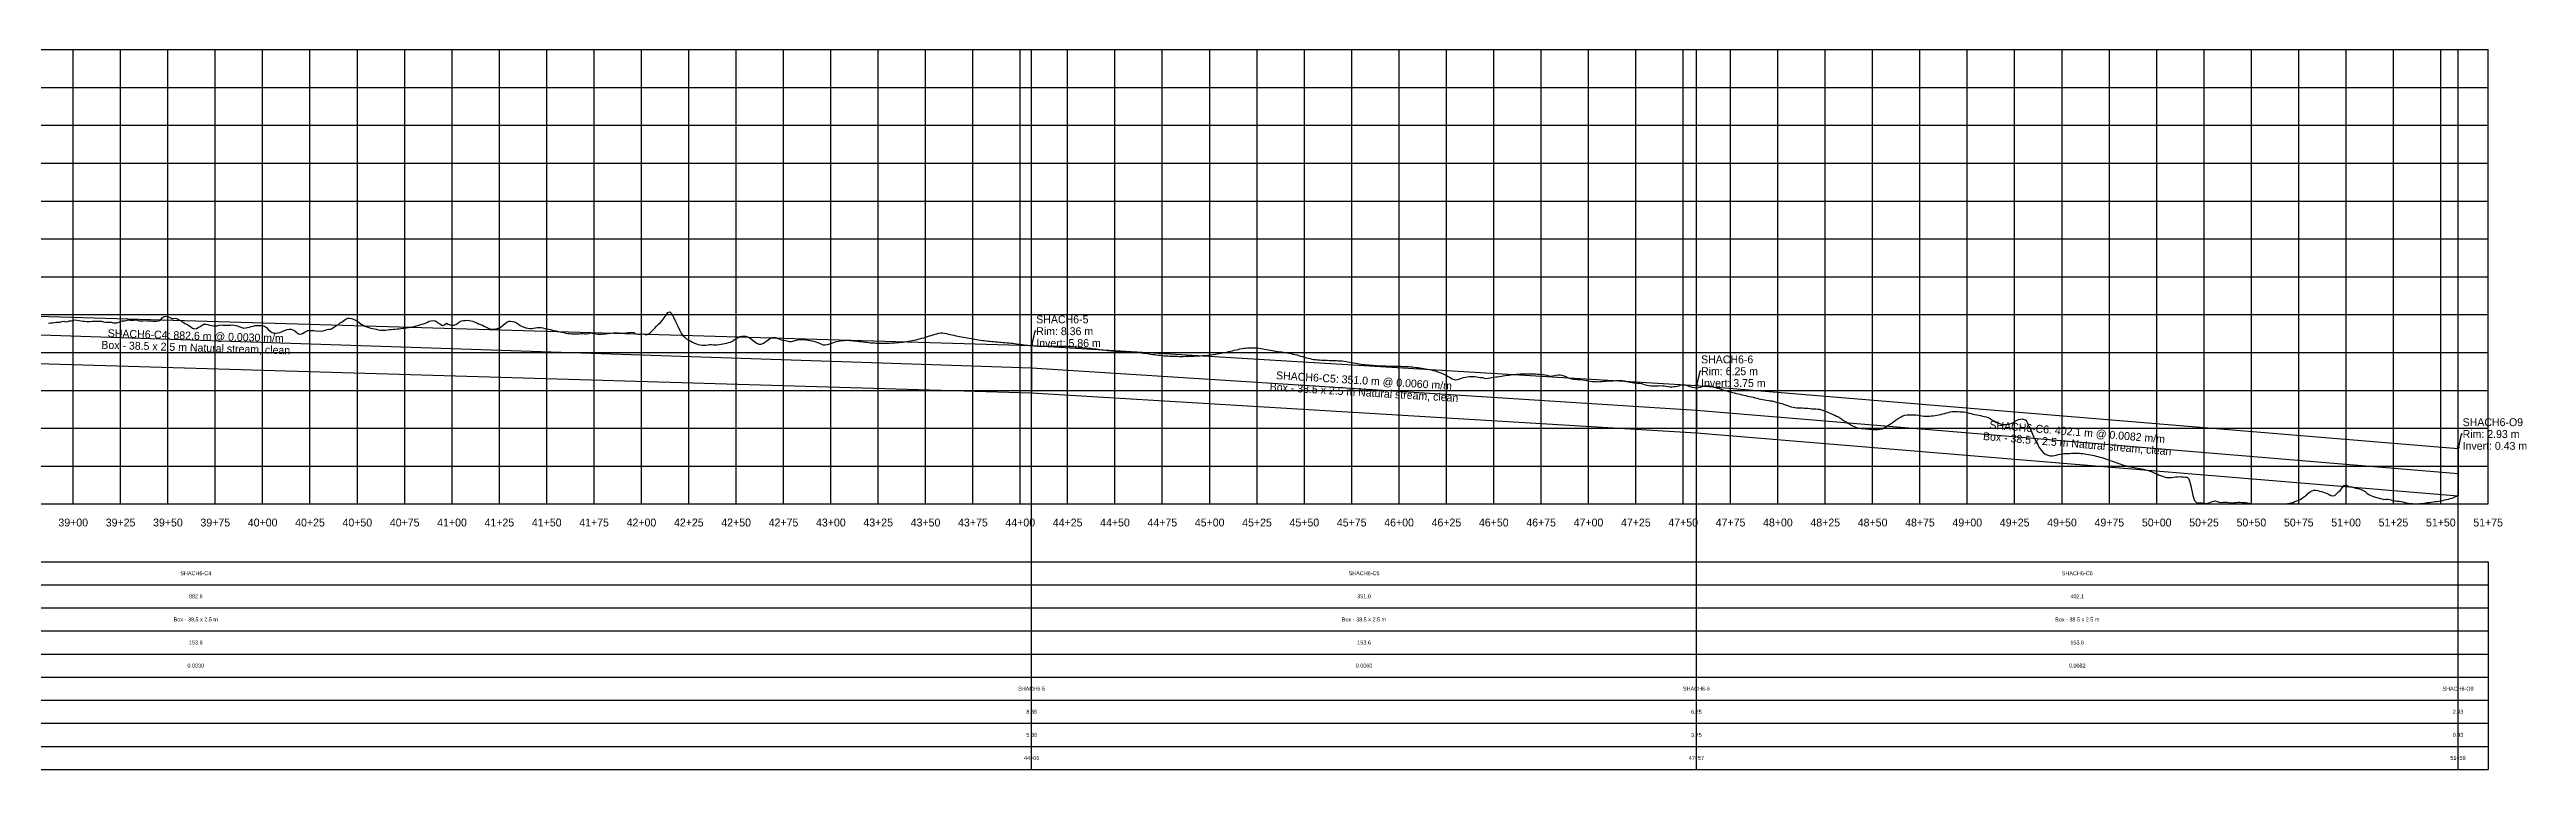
# Model space of a CAD drawing. Extents: x -64 to 5195, y -140 to 253.
# Drawn here: x 3887 to 5195, y -140 to 240 of the extents above; entities that cross this region are included whole.
import ezdxf
from ezdxf.enums import TextEntityAlignment as Align

# ---------------------------------------------------------------- set-up
doc = ezdxf.new("R2010")
doc.units = 0
for name, color, linetype in [('Annotation', 7, 'Continuous'), ('Annotation_Table', 254, 'Continuous'), ('Crown', 7, 'Continuous'), ('Grid', 254, 'Continuous'), ('Grid_Text', 7, 'Continuous'), ('Ground_Elevation', 3, 'Continuous'), ('Hydraulic_Grade', 5, 'Continuous'), ('Invert', 7, 'Continuous'), ('Structure', 7, 'Continuous')]:
    doc.layers.add(name, color=color, linetype=linetype)

msp = doc.modelspace()

# ---------------------------------------------------------------- linework, layer by layer
at = {"layer": 'Annotation', "color": 0}
for points in [[(4406, 83.63), (4405.8, 84.61), (4406.59, 84.43)], [(4757, 62.49), (4756.8, 63.47), (4757.59, 63.29)], [(5159.08, 29.32), (5158.88, 30.3), (5159.67, 30.12)]]:
    msp.add_lwpolyline(points, close=True, dxfattribs=at)
for points in [[(4408.44, 91.25), (4407.7, 91.25), (4406, 83.63)], [(4759.44, 70.11), (4758.7, 70.11), (4757, 62.49)], [(5161.52, 36.94), (5160.78, 36.94), (5159.08, 29.32)]]:
    msp.add_lwpolyline(points, dxfattribs=at)
at = {"layer": 'Annotation_Table', "color": 254}
for points in [[(4406, -140.21), (4406, 240)], [(4757, -140.21), (4757, 240)], [(5159.08, -140.21), (5159.08, 240)], [(-25, -30.48), (5174.95, -30.48)], [(5174.95, -30.48), (5174.95, -140.21)], [(-25, -42.67), (5174.95, -42.67)], [(-25, -54.86), (5174.95, -54.86)], [(-25, -67.06), (5174.95, -67.06)], [(-25, -79.25), (5174.95, -79.25)], [(-25, -91.44), (5174.95, -91.44)], [(-25, -103.63), (5174.95, -103.63)], [(-25, -115.82), (5174.95, -115.82)], [(-25, -128.02), (5174.95, -128.02)], [(-25, -140.21), (5174.95, -140.21)]]:
    msp.add_lwpolyline(points, dxfattribs=at)
at = {"layer": 'Crown', "color": 0}
for points in [[(3523.39, 109.77), (4406, 83.63)], [(4406, 83.63), (4406, 83.63)], [(4406, 83.63), (4757, 62.49)], [(4757, 62.49), (4757, 62.49)], [(4757, 62.49), (5159.08, 29.32)], [(5159.08, 29.32), (5159.08, 29.32)]]:
    msp.add_lwpolyline(points, dxfattribs=at)
at = {"layer": 'Grid', "color": 254}
for points in [[(-25, 240), (5175, 240)], [(3900, 0), (3900, 240)], [(3925, 0), (3925, 240)], [(3950, 0), (3950, 240)], [(3975, 0), (3975, 240)], [(4000, 0), (4000, 240)], [(4025, 0), (4025, 240)], [(4050, 0), (4050, 240)], [(4075, 0), (4075, 240)], [(4100, 0), (4100, 240)], [(4125, 0), (4125, 240)], [(4150, 0), (4150, 240)], [(4175, 0), (4175, 240)], [(4200, 0), (4200, 240)], [(4225, 0), (4225, 240)], [(4250, 0), (4250, 240)], [(4275, 0), (4275, 240)], [(4300, 0), (4300, 240)], [(4325, 0), (4325, 240)], [(4350, 0), (4350, 240)], [(4375, 0), (4375, 240)], [(4400, 0), (4400, 240)], [(4425, 0), (4425, 240)], [(4450, 0), (4450, 240)], [(4475, 0), (4475, 240)], [(4500, 0), (4500, 240)], [(4525, 0), (4525, 240)], [(4550, 0), (4550, 240)], [(4575, 0), (4575, 240)], [(4600, 0), (4600, 240)], [(4625, 0), (4625, 240)], [(4650, 0), (4650, 240)], [(4675, 0), (4675, 240)], [(4700, 0), (4700, 240)], [(4725, 0), (4725, 240)], [(4750, 0), (4750, 240)], [(4775, 0), (4775, 240)], [(4800, 0), (4800, 240)], [(4825, 0), (4825, 240)], [(4850, 0), (4850, 240)], [(4875, 0), (4875, 240)], [(4900, 0), (4900, 240)], [(4925, 0), (4925, 240)], [(4950, 0), (4950, 240)], [(4975, 0), (4975, 240)], [(5000, 0), (5000, 240)], [(5025, 0), (5025, 240)], [(5050, 0), (5050, 240)], [(5075, 0), (5075, 240)], [(5100, 0), (5100, 240)], [(5125, 0), (5125, 240)], [(5150, 0), (5150, 240)], [(5175, 0), (5175, 240)], [(-25, 220), (5175, 220)], [(-25, 200), (5175, 200)], [(-25, 180), (5175, 180)], [(-25, 160), (5175, 160)], [(-25, 140), (5175, 140)], [(-25, 120), (5175, 120)], [(-25, 100), (5175, 100)], [(-25, 80), (5175, 80)], [(-25, 60), (5175, 60)], [(-25, 40), (5175, 40)], [(-25, 20), (5175, 20)], [(-25, 0), (5175, 0)]]:
    msp.add_lwpolyline(points, dxfattribs=at)
at = {"layer": 'Ground_Elevation', "color": 3}
msp.add_lwpolyline([(3887, 95.46), (3888, 95.71), (3889, 95.65), (3890, 95.84), (3891, 96.04), (3892, 95.95), (3893, 95.97), (3894, 96.4), (3895, 96.63), (3896, 96.23), (3897, 96.35), (3898, 96.68), (3899, 96.79), (3900, 97.05), (3901, 97.25), (3902, 97.08), (3903, 96.84), (3904, 96.72), (3905, 96.63), (3906, 96.49), (3907, 96.4), (3908, 96.4), (3909, 96.44), (3910, 96.51), (3911, 96.59), (3912, 96.62), (3913, 96.52), (3914, 96.49), (3915, 96.46), (3916, 96.2), (3917, 96.04), (3918, 96.05), (3919, 96.08), (3920, 95.93), (3921, 95.71), (3922, 95.64), (3923, 95.75), (3924, 96.02), (3925, 96.38), (3926, 96.64), (3927, 96.73), (3928, 96.87), (3929, 97.18), (3930, 97.14), (3931, 96.99), (3932, 97.11), (3933, 97.29), (3934, 97.11), (3935, 96.75), (3936, 96.68), (3937, 96.77), (3938, 96.83), (3939, 96.76), (3940, 96.72), (3941, 96.73), (3942, 96.55), (3943, 96.53), (3944, 96.61), (3945, 96.7), (3946, 97.14), (3947, 98.36), (3948, 98.94), (3949, 99.21), (3950, 99.01), (3951, 98.46), (3952, 98.03), (3953, 98.03), (3954, 98.12), (3955, 97.79), (3956, 97.25), (3957, 96.65), (3958, 95.99), (3959, 95.33), (3960, 94.88), (3961, 94.33), (3962, 93.58), (3963, 92.92), (3964, 92.58), (3965, 92.67), (3966, 93.13), (3967, 93.81), (3968, 94.51), (3969, 94.91), (3970, 95.03), (3971, 94.84), (3972, 94.5), (3973, 94.2), (3974, 94.06), (3975, 94.01), (3976, 94.16), (3977, 94.35), (3978, 94.53), (3979, 94.5), (3980, 94.42), (3981, 94.39), (3982, 94.46), (3983, 94.49), (3984, 94.53), (3985, 94.5), (3986, 94.3), (3987, 93.91), (3988, 93.48), (3989, 93.13), (3990, 92.91), (3991, 92.94), (3992, 93.14), (3993, 93.42), (3994, 93.71), (3995, 93.97), (3996, 94.18), (3997, 94.28), (3998, 94.29), (3999, 94.27), (4000, 94.18), (4001, 93.82), (4002, 93.15), (4003, 92.19), (4004, 91.26), (4005, 90.53), (4006, 90.2), (4007, 90.19), (4008, 90.37), (4009, 90.62), (4010, 91), (4011, 91.36), (4012, 91.71), (4013, 92.1), (4014, 92.35), (4015, 92.34), (4016, 91.96), (4017, 91.38), (4018, 90.56), (4019, 89.89), (4020, 89.62), (4021, 90.01), (4022, 90.62), (4023, 91.25), (4024, 91.66), (4025, 91.63), (4026, 91.69), (4027, 91.61), (4028, 91.38), (4029, 91.27), (4030, 91.48), (4031, 91.35), (4032, 91.49), (4033, 91.8), (4034, 92.08), (4035, 92.27), (4036, 92.4), (4037, 93), (4038, 93.62), (4039, 94.3), (4040, 94.81), (4041, 95.58), (4042, 96.17), (4043, 97.04), (4044, 97.67), (4045, 98.06), (4046, 98.18), (4047, 97.93), (4048, 97.57), (4049, 97.08), (4050, 96.5), (4051, 95.78), (4052, 95.02), (4053, 94.38), (4054, 93.86), (4055, 93.48), (4056, 93.16), (4057, 92.89), (4058, 92.68), (4059, 92.49), (4060, 92.27), (4061, 92.04), (4062, 91.86), (4063, 91.77), (4064, 91.77), (4065, 91.84), (4066, 91.95), (4067, 92.06), (4068, 92.16), (4069, 92.26), (4070, 92.35), (4071, 92.45), (4072, 92.54), (4073, 92.64), (4074, 92.77), (4075, 92.93), (4076, 93.1), (4077, 93.27), (4078, 93.44), (4079, 93.6), (4080, 93.8), (4081, 94.06), (4082, 94.34), (4083, 94.62), (4084, 94.89), (4085, 95.19), (4086, 95.57), (4087, 96.02), (4088, 96.46), (4089, 96.8), (4090, 96.93), (4091, 96.71), (4092, 96.16), (4093, 95.41), (4094, 94.71), (4095, 94.22), (4096, 94.63), (4097, 95.43), (4098, 95.03), (4099, 94.66), (4100, 94.46), (4101, 94.5), (4102, 94.82), (4103, 95.41), (4104, 96.14), (4105, 96.71), (4106, 96.83), (4107, 96.92), (4108, 96.99), (4109, 96.94), (4110, 96.77), (4111, 96.46), (4112, 96.05), (4113, 95.61), (4114, 95.2), (4115, 94.79), (4116, 94.35), (4117, 93.89), (4118, 93.37), (4119, 92.84), (4120, 92.44), (4121, 92.29), (4122, 92.33), (4123, 92.5), (4124, 92.73), (4125, 93.03), (4126, 93.6), (4127, 94.44), (4128, 95.34), (4129, 96.08), (4130, 96.48), (4131, 96.56), (4132, 96.43), (4133, 96.12), (4134, 95.59), (4135, 94.93), (4136, 94.31), (4137, 93.75), (4138, 93.29), (4139, 92.95), (4140, 92.77), (4141, 92.71), (4142, 92.76), (4143, 92.86), (4144, 93.02), (4145, 93.19), (4146, 93.24), (4147, 93.17), (4148, 92.98), (4149, 92.7), (4150, 92.44), (4151, 92.25), (4152, 92.07), (4153, 91.88), (4154, 91.65), (4155, 91.37), (4156, 91.12), (4157, 90.92), (4158, 90.74), (4159, 90.51), (4160, 90.28), (4161, 90.09), (4162, 89.96), (4163, 89.88), (4164, 89.85), (4165, 89.85), (4166, 89.87), (4167, 89.92), (4168, 89.95), (4169, 89.95), (4170, 89.91), (4171, 89.93), (4172, 90.07), (4173, 90.3), (4174, 90.28), (4175, 90.04), (4176, 89.85), (4177, 89.73), (4178, 89.7), (4179, 89.75), (4180, 89.84), (4181, 89.9), (4182, 90), (4183, 90.13), (4184, 90.27), (4185, 90.38), (4186, 90.4), (4187, 90.38), (4188, 90.32), (4189, 90.24), (4190, 90.23), (4191, 90.24), (4192, 90.37), (4193, 90.49), (4194, 90.57), (4195, 90.73), (4196, 90.57), (4197, 89.94), (4198, 89.67), (4199, 89.67), (4200, 89.74), (4201, 89.83), (4202, 89.49), (4203, 89.58), (4204, 90.04), (4205, 90.8), (4206, 91.74), (4207, 92.84), (4208, 93.98), (4209, 94.95), (4210, 95.9), (4211, 96.97), (4212, 98.29), (4213, 99.78), (4214, 101.08), (4215, 101.48), (4216, 100.44), (4217, 98.69), (4218, 96.4), (4219, 94.18), (4220, 92), (4221, 90.2), (4222, 88.87), (4223, 87.84), (4224, 87.04), (4225, 86.45), (4226, 85.94), (4227, 85.49), (4228, 84.95), (4229, 84.5), (4230, 84.15), (4231, 83.97), (4232, 83.91), (4233, 83.87), (4234, 83.93), (4235, 84.04), (4236, 84.14), (4237, 84.18), (4238, 84.13), (4239, 84.1), (4240, 84.12), (4241, 84.25), (4242, 84.34), (4243, 84.5), (4244, 84.67), (4245, 84.92), (4246, 85.21), (4247, 85.54), (4248, 86.06), (4249, 86.73), (4250, 87.33), (4251, 87.95), (4252, 88.53), (4253, 88.65), (4254, 88.65), (4255, 88.61), (4256, 88.32), (4257, 87.81), (4258, 87.13), (4259, 86.32), (4260, 85.5), (4261, 84.86), (4262, 84.48), (4263, 84.37), (4264, 84.69), (4265, 85.31), (4266, 86.06), (4267, 86.82), (4268, 87.44), (4269, 87.89), (4270, 88.11), (4271, 87.84), (4272, 87.39), (4273, 87.02), (4274, 86.76), (4275, 86.53), (4276, 86.33), (4277, 86.09), (4278, 85.85), (4279, 85.8), (4280, 85.93), (4281, 86.27), (4282, 86.57), (4283, 86.8), (4284, 86.89), (4285, 86.9), (4286, 86.83), (4287, 86.71), (4288, 86.57), (4289, 86.41), (4290, 86.23), (4291, 85.99), (4292, 85.68), (4293, 85.31), (4294, 84.9), (4295, 84.42), (4296, 84.07), (4297, 84.06), (4298, 84.21), (4299, 84.48), (4300, 84.8), (4301, 85.15), (4302, 85.47), (4303, 85.76), (4304, 86), (4305, 86.19), (4306, 86.33), (4307, 86.41), (4308, 86.45), (4309, 86.44), (4310, 86.39), (4311, 86.31), (4312, 86.22), (4313, 86.1), (4314, 85.98), (4315, 85.85), (4316, 85.72), (4317, 85.59), (4318, 85.48), (4319, 85.37), (4320, 85.27), (4321, 85.18), (4322, 85.11), (4323, 85.06), (4324, 85.01), (4325, 84.98), (4326, 84.95), (4327, 84.95), (4328, 84.94), (4329, 84.95), (4330, 84.97), (4331, 85), (4332, 85.04), (4333, 85.09), (4334, 85.15), (4335, 85.22), (4336, 85.3), (4337, 85.4), (4338, 85.51), (4339, 85.64), (4340, 85.79), (4341, 85.94), (4342, 86.12), (4343, 86.31), (4344, 86.52), (4345, 86.75), (4346, 86.99), (4347, 87.24), (4348, 87.52), (4349, 87.8), (4350, 88.1), (4351, 88.41), (4352, 88.72), (4353, 89.03), (4354, 89.32), (4355, 89.61), (4356, 89.87), (4357, 90.12), (4358, 90.33), (4359, 90.44), (4360, 90.25), (4361, 89.99), (4362, 89.75), (4363, 89.51), (4364, 89.29), (4365, 89.07), (4366, 88.86), (4367, 88.65), (4368, 88.45), (4369, 88.25), (4370, 88.05), (4371, 87.86), (4372, 87.68), (4373, 87.5), (4374, 87.33), (4375, 87.15), (4376, 86.99), (4377, 86.83), (4378, 86.68), (4379, 86.54), (4380, 86.4), (4381, 86.27), (4382, 86.15), (4383, 86.03), (4384, 85.93), (4385, 85.84), (4386, 85.75), (4387, 85.66), (4388, 85.58), (4389, 85.5), (4390, 85.43), (4391, 85.35), (4392, 85.26), (4393, 85.17), (4394, 85.07), (4395, 84.97), (4396, 84.85), (4397, 84.73), (4398, 84.6), (4399, 84.47), (4400, 84.34), (4401, 84.2), (4402, 84.07), (4403, 83.95), (4404, 83.83), (4405, 83.73), (4406, 83.63), (4407, 83.56), (4408, 83.49), (4409, 83.44), (4410, 83.41), (4411, 83.39), (4412, 83.38), (4413, 83.37), (4414, 83.38), (4415, 83.38), (4416, 83.39), (4417, 83.39), (4418, 83.4), (4419, 83.4), (4420, 83.39), (4421, 83.38), (4422, 83.36), (4423, 83.34), (4424, 83.3), (4425, 83.26), (4426, 83.21), (4427, 83.15), (4428, 83.08), (4429, 83.01), (4430, 82.92), (4431, 82.84), (4432, 82.74), (4433, 82.65), (4434, 82.55), (4435, 82.44), (4436, 82.33), (4437, 82.22), (4438, 82.11), (4439, 81.99), (4440, 81.87), (4441, 81.75), (4442, 81.62), (4443, 81.49), (4444, 81.37), (4445, 81.25), (4446, 81.13), (4447, 81.01), (4448, 80.9), (4449, 80.81), (4450, 80.73), (4451, 80.66), (4452, 80.6), (4453, 80.56), (4454, 80.53), (4455, 80.51), (4456, 80.49), (4457, 80.47), (4458, 80.43), (4459, 80.38), (4460, 80.31), (4461, 80.22), (4462, 80.11), (4463, 79.98), (4464, 79.85), (4465, 79.71), (4466, 79.57), (4467, 79.43), (4468, 79.29), (4469, 79.15), (4470, 79.02), (4471, 78.89), (4472, 78.77), (4473, 78.65), (4474, 78.53), (4475, 78.42), (4476, 78.32), (4477, 78.24), (4478, 78.17), (4479, 78.11), (4480, 78.07), (4481, 78.03), (4482, 78.01), (4483, 77.99), (4484, 77.97), (4485, 77.97), (4486, 77.97), (4487, 77.98), (4488, 77.99), (4489, 78.01), (4490, 78.04), (4491, 78.08), (4492, 78.12), (4493, 78.16), (4494, 78.22), (4495, 78.27), (4496, 78.34), (4497, 78.42), (4498, 78.5), (4499, 78.6), (4500, 78.7), (4501, 78.81), (4502, 78.94), (4503, 79.08), (4504, 79.24), (4505, 79.41), (4506, 79.6), (4507, 79.81), (4508, 80.02), (4509, 80.25), (4510, 80.48), (4511, 80.72), (4512, 80.96), (4513, 81.2), (4514, 81.43), (4515, 81.65), (4516, 81.86), (4517, 82.05), (4518, 82.21), (4519, 82.33), (4520, 82.43), (4521, 82.49), (4522, 82.51), (4523, 82.5), (4524, 82.45), (4525, 82.38), (4526, 82.28), (4527, 82.15), (4528, 82), (4529, 81.84), (4530, 81.67), (4531, 81.47), (4532, 81.29), (4533, 81.1), (4534, 80.92), (4535, 80.75), (4536, 80.58), (4537, 80.42), (4538, 80.27), (4539, 80.11), (4540, 79.95), (4541, 79.78), (4542, 79.59), (4543, 79.41), (4544, 79.2), (4545, 78.94), (4546, 78.68), (4547, 78.4), (4548, 78.11), (4549, 77.82), (4550, 77.52), (4551, 77.25), (4552, 77), (4553, 76.76), (4554, 76.55), (4555, 76.38), (4556, 76.24), (4557, 76.14), (4558, 76.04), (4559, 75.99), (4560, 75.94), (4561, 75.91), (4562, 75.87), (4563, 75.84), (4564, 75.81), (4565, 75.78), (4566, 75.75), (4567, 75.71), (4568, 75.67), (4569, 75.61), (4570, 75.52), (4571, 75.4), (4572, 75.25), (4573, 75.07), (4574, 74.89), (4575, 74.69), (4576, 74.5), (4577, 74.31), (4578, 74.15), (4579, 74), (4580, 73.86), (4581, 73.74), (4582, 73.62), (4583, 73.51), (4584, 73.41), (4585, 73.32), (4586, 73.23), (4587, 73.16), (4588, 73.09), (4589, 73.03), (4590, 72.98), (4591, 72.93), (4592, 72.9), (4593, 72.87), (4594, 72.83), (4595, 72.82), (4596, 72.8), (4597, 72.79), (4598, 72.78), (4599, 72.76), (4600, 72.74), (4601, 72.71), (4602, 72.68), (4603, 72.64), (4604, 72.59), (4605, 72.52), (4606, 72.44), (4607, 72.35), (4608, 72.24), (4609, 72.13), (4610, 72), (4611, 71.86), (4612, 71.7), (4613, 71.53), (4614, 71.35), (4615, 71.18), (4616, 70.98), (4617, 70.77), (4618, 70.55), (4619, 70.28), (4620, 69.98), (4621, 69.63), (4622, 69.26), (4623, 68.84), (4624, 68.36), (4625, 67.84), (4626, 67.29), (4627, 66.79), (4628, 66.16), (4629, 65.67), (4630, 65.53), (4631, 65.8), (4632, 66.16), (4633, 66.5), (4634, 66.8), (4635, 67.04), (4636, 67.21), (4637, 67.32), (4638, 67.38), (4639, 67.37), (4640, 67.31), (4641, 67.19), (4642, 67.05), (4643, 66.88), (4644, 66.73), (4645, 66.41), (4646, 66.35), (4647, 66.41), (4648, 66.55), (4649, 66.72), (4650, 66.89), (4651, 67.06), (4652, 67.21), (4653, 67.37), (4654, 67.52), (4655, 67.68), (4656, 67.82), (4657, 67.96), (4658, 68.1), (4659, 68.22), (4660, 68.35), (4661, 68.46), (4662, 68.55), (4663, 68.63), (4664, 68.69), (4665, 68.72), (4666, 68.74), (4667, 68.75), (4668, 68.74), (4669, 68.73), (4670, 68.71), (4671, 68.69), (4672, 68.65), (4673, 68.59), (4674, 68.51), (4675, 68.42), (4676, 68.34), (4677, 68.23), (4678, 67.94), (4679, 67.66), (4680, 67.53), (4681, 67.59), (4682, 67.78), (4683, 68.02), (4684, 68.18), (4685, 68.19), (4686, 68.03), (4687, 67.71), (4688, 67.28), (4689, 66.83), (4690, 66.45), (4691, 66.17), (4692, 65.97), (4693, 65.86), (4694, 65.82), (4695, 65.8), (4696, 65.73), (4697, 65.61), (4698, 65.43), (4699, 65.21), (4700, 65), (4701, 64.84), (4702, 64.73), (4703, 64.67), (4704, 64.62), (4705, 64.59), (4706, 64.61), (4707, 64.69), (4708, 64.81), (4709, 64.93), (4710, 65.02), (4711, 65.04), (4712, 65.04), (4713, 65.07), (4714, 65.13), (4715, 65.21), (4716, 65.27), (4717, 65.25), (4718, 65.15), (4719, 64.96), (4720, 64.73), (4721, 64.49), (4722, 64.29), (4723, 64.14), (4724, 64.03), (4725, 63.94), (4726, 63.87), (4727, 63.79), (4728, 63.59), (4729, 63.3), (4730, 62.96), (4731, 62.69), (4732, 62.5), (4733, 62.37), (4734, 62.32), (4735, 62.33), (4736, 62.4), (4737, 62.48), (4738, 62.51), (4739, 62.47), (4740, 62.34), (4741, 62.16), (4742, 61.99), (4743, 61.89), (4744, 61.89), (4745, 61.96), (4746, 62.08), (4747, 62.28), (4748, 62.57), (4749, 62.84), (4750, 62.97), (4751, 62.89), (4752, 62.64), (4753, 62.3), (4754, 61.95), (4755, 61.64), (4756, 61.43), (4757, 61.39), (4758, 61.52), (4759, 61.77), (4760, 62.03), (4761, 62.27), (4762, 62.47), (4763, 62.48), (4764, 62.35), (4765, 62.13), (4766, 61.86), (4767, 61.56), (4768, 61.24), (4769, 60.91), (4770, 60.58), (4771, 60.26), (4772, 59.97), (4773, 59.69), (4774, 59.42), (4775, 59.16), (4776, 58.9), (4777, 58.65), (4778, 58.4), (4779, 58.15), (4780, 57.91), (4781, 57.67), (4782, 57.44), (4783, 57.22), (4784, 56.99), (4785, 56.78), (4786, 56.55), (4787, 56.33), (4788, 56.09), (4789, 55.85), (4790, 55.61), (4791, 55.37), (4792, 55.16), (4793, 54.96), (4794, 54.8), (4795, 54.67), (4796, 54.53), (4797, 54.4), (4798, 54.13), (4799, 53.78), (4800, 53.52), (4801, 53.31), (4802, 53.06), (4803, 52.76), (4804, 52.38), (4805, 51.97), (4806, 51.6), (4807, 51.29), (4808, 51.07), (4809, 50.93), (4810, 50.84), (4811, 50.81), (4812, 50.8), (4813, 50.74), (4814, 50.67), (4815, 50.62), (4816, 50.53), (4817, 50.41), (4818, 50.3), (4819, 50.22), (4820, 50.18), (4821, 50.14), (4822, 50.01), (4823, 49.77), (4824, 49.45), (4825, 49.05), (4826, 48.61), (4827, 48.15), (4828, 47.73), (4829, 47.3), (4830, 46.89), (4831, 46.46), (4832, 45.95), (4833, 45.34), (4834, 44.67), (4835, 43.98), (4836, 43.32), (4837, 42.68), (4838, 42.08), (4839, 41.51), (4840, 41.02), (4841, 40.62), (4842, 40.3), (4843, 40.06), (4844, 39.89), (4845, 39.78), (4846, 39.7), (4847, 39.62), (4848, 39.55), (4849, 39.45), (4850, 39.36), (4851, 39.29), (4852, 39.25), (4853, 39.29), (4854, 39.44), (4855, 39.77), (4856, 40.24), (4857, 40.79), (4858, 41.4), (4859, 42.05), (4860, 42.71), (4861, 43.4), (4862, 44.09), (4863, 44.76), (4864, 45.44), (4865, 46.05), (4866, 46.57), (4867, 46.94), (4868, 47.08), (4869, 47.07), (4870, 47.05), (4871, 47.03), (4872, 47.03), (4873, 47.03), (4874, 46.96), (4875, 46.81), (4876, 46.55), (4877, 46.35), (4878, 46.39), (4879, 46.41), (4880, 46.44), (4881, 46.51), (4882, 46.61), (4883, 46.74), (4884, 46.9), (4885, 47.09), (4886, 47.31), (4887, 47.57), (4888, 47.85), (4889, 48.13), (4890, 48.39), (4891, 48.62), (4892, 48.79), (4893, 48.85), (4894, 48.84), (4895, 48.79), (4896, 48.75), (4897, 48.73), (4898, 48.65), (4899, 48.51), (4900, 48.3), (4901, 48.02), (4902, 47.75), (4903, 47.49), (4904, 47.28), (4905, 47.08), (4906, 46.88), (4907, 46.65), (4908, 46.43), (4909, 46.27), (4910, 46.04), (4911, 45.62), (4912, 45.07), (4913, 44.49), (4914, 43.92), (4915, 43.39), (4916, 42.92), (4917, 42.52), (4918, 42.2), (4919, 41.99), (4920, 41.89), (4921, 41.93), (4922, 42.12), (4923, 42.46), (4924, 42.92), (4925, 43.48), (4926, 44.07), (4927, 44.56), (4928, 44.86), (4929, 44.9), (4930, 44.68), (4931, 44.24), (4932, 42.22), (4933, 39.99), (4934, 37.76), (4935, 35.61), (4936, 33.58), (4937, 31.65), (4938, 29.87), (4939, 28.37), (4940, 27.21), (4941, 26.43), (4942, 25.95), (4943, 25.63), (4944, 25.48), (4945, 25.49), (4946, 25.61), (4947, 25.83), (4948, 26.1), (4949, 26.33), (4950, 26.5), (4951, 26.58), (4952, 26.63), (4953, 26.67), (4954, 26.71), (4955, 26.75), (4956, 26.79), (4957, 26.82), (4958, 26.81), (4959, 26.79), (4960, 26.73), (4961, 26.63), (4962, 26.5), (4963, 26.34), (4964, 26.15), (4965, 25.95), (4966, 25.75), (4967, 25.52), (4968, 25.29), (4969, 25.03), (4970, 24.76), (4971, 24.49), (4972, 24.2), (4973, 23.89), (4974, 23.55), (4975, 23.2), (4976, 22.84), (4977, 22.46), (4978, 22.07), (4979, 21.67), (4980, 21.3), (4981, 20.96), (4982, 20.66), (4983, 20.36), (4984, 20.09), (4985, 19.84), (4986, 19.61), (4987, 19.4), (4988, 19.2), (4989, 19.03), (4990, 18.86), (4991, 18.7), (4992, 18.53), (4993, 18.32), (4994, 18.08), (4995, 17.81), (4996, 17.49), (4997, 17.14), (4998, 16.76), (4999, 16.34), (5000, 15.91), (5001, 15.46), (5002, 15.04), (5003, 14.65), (5004, 14.29), (5005, 14), (5006, 13.9), (5007, 13.94), (5008, 14.04), (5009, 14.14), (5010, 14.26), (5011, 14.37), (5012, 14.44), (5013, 14.42), (5014, 14.33), (5015, 14.24), (5016, 14.16), (5017, 13.2), (5018, 9.58), (5019, 4.54), (5020, 1.79), (5021, 0.77), (5022, 0.61), (5023, 0.6), (5024, 0.52), (5025, 0.41), (5026, 0.31), (5027, 0.41), (5028, 0.71), (5029, 1.08), (5030, 1.41), (5031, 1.74), (5032, 1.39), (5033, 1.03), (5034, 0.83), (5035, 0.92), (5036, 0.91), (5037, 0.93), (5038, 0.7), (5039, 0.55), (5040, 0.59), (5041, 0.71), (5042, 0.85), (5043, 0.97), (5044, 0.99), (5045, 0.85), (5046, 0.74), (5047, 0.8), (5048, 0.64), (5049, 0.39), (5050, 0.22), (5051, 0.05), (5052, 0.02), (5053, 0), (5054, 0), (5055, 0), (5056, 0), (5057, 0), (5058, 0.01), (5059, 0.01), (5060, 0.01), (5061, 0.02), (5062, 0.03), (5063, 0.04), (5064, 0.05), (5065, 0.05), (5066, 0.07), (5067, 0.1), (5068, 0.16), (5069, 0.27), (5070, 0.3), (5071, 0.56), (5072, 0.85), (5073, 1.28), (5074, 1.69), (5075, 2.09), (5076, 2.45), (5077, 3.26), (5078, 3.96), (5079, 4.73), (5080, 5.64), (5081, 6.4), (5082, 6.93), (5083, 7.25), (5084, 7.3), (5085, 7.13), (5086, 6.79), (5087, 6.56), (5088, 6.28), (5089, 5.91), (5090, 5.51), (5091, 4.99), (5092, 4.47), (5093, 4.27), (5094, 4.49), (5095, 5.32), (5096, 6.38), (5097, 7.34), (5098, 8.46), (5099, 9.84), (5100, 10.04), (5101, 9.46), (5102, 9.14), (5103, 9.04), (5104, 8.7), (5105, 8.38), (5106, 8.19), (5107, 7.95), (5108, 7.67), (5109, 7.19), (5110, 6.52), (5111, 5.74), (5112, 5), (5113, 4.5), (5114, 4.14), (5115, 3.84), (5116, 3.5), (5117, 3.24), (5118, 2.92), (5119, 2.67), (5120, 2.45), (5121, 2.49), (5122, 2.48), (5123, 2.37), (5124, 2.1), (5125, 1.74), (5126, 1.61), (5127, 1.51), (5128, 1.42), (5129, 1.3), (5130, 1.1), (5131, 0.86), (5132, 0.64), (5133, 0.4), (5134, 0.25), (5135, 0.17), (5136, 0.11), (5137, 0.1), (5138, 0.13), (5139, 0.21), (5140, 0.31), (5141, 0.43), (5142, 0.57), (5143, 0.71), (5144, 0.84), (5145, 0.98), (5146, 1.13), (5147, 1.26), (5148, 1.38), (5149, 1.54), (5150, 1.73), (5151, 1.9), (5152, 2.11), (5153, 2.33), (5154, 2.59), (5155, 2.85), (5156, 3.1), (5157, 3.59), (5158, 3.94), (5159, 4.32), (5159.08, 4.32)], dxfattribs=at)
at = {"layer": 'Hydraulic_Grade', "color": 5}
for points in [[(3523.39, 101.36), (4406, 71.95)], [(4406, 71.95), (4406, 71.95)], [(4406, 71.95), (4757, 49.58)], [(4757, 49.58), (4757, 49.58)], [(4757, 49.58), (5159.08, 16.07)], [(5159.08, 16.07), (5159.08, 16.07), (5159.08, 16.07)]]:
    msp.add_lwpolyline(points, dxfattribs=at)
at = {"layer": 'Invert', "color": 0}
for points in [[(3523.39, 84.77), (4406, 58.63)], [(4406, 58.63), (4406, 58.63)], [(4406, 58.63), (4757, 37.49)], [(4757, 37.49), (4757, 37.49)], [(4757, 37.49), (5159.08, 4.32)], [(5159.08, 4.32), (5159.08, 4.32)]]:
    msp.add_lwpolyline(points, dxfattribs=at)
at = {"layer": 'Structure', "color": 0}
for points in [[(4406, 83.63), (4406, 58.63)], [(4406, 83.63), (4406, 58.63)], [(4757, 62.49), (4757, 37.49)], [(4757, 62.49), (4757, 37.49)], [(5159.08, 29.32), (5159.08, 4.32)], [(5159.08, 29.32), (5159.08, 4.32)]]:
    msp.add_lwpolyline(points, dxfattribs=at)

# ---------------------------------------------------------------- texts
at = {"layer": 'Annotation', "color": 0}
for s, rotation, p in [('SHACH6-C4: 882.6 m @ 0.0030 m/m', 358.30358, (3964.7, 88.84)), ('Box - 38.5 x 2.5 m Natural stream, clean', 358.30358, (3964.7, 82.59)), ('SHACH6-C5: 351.0 m @ 0.0060 m/m', 356.55336, (4581.5, 65.2)), ('Box - 38.5 x 2.5 m Natural stream, clean', 356.55336, (4581.5, 58.95)), ('SHACH6-C6: 402.1 m @ 0.0082 m/m', 355.28399, (4958.04, 38.04)), ('Box - 38.5 x 2.5 m Natural stream, clean', 355.28399, (4958.04, 31.79))]:
    msp.add_text(s, height=4.1667, rotation=rotation, dxfattribs=at).set_placement(p, align=Align.MIDDLE_CENTER)
for s, height, p in [('SHACH6-5', 4.167, (4408.44, 97.5)), ('Rim: 8.36 m', 4.1667, (4408.44, 91.25)), ('Invert: 5.86 m', 4.1667, (4408.44, 85)), ('SHACH6-6', 4.167, (4759.44, 76.36)), ('Rim: 6.25 m', 4.1667, (4759.44, 70.11)), ('Invert: 3.75 m', 4.1667, (4759.44, 63.86)), ('SHACH6-O9', 4.167, (5161.52, 43.19)), ('Rim: 2.93 m', 4.1667, (5161.52, 36.94)), ('Invert: 0.43 m', 4.1667, (5161.52, 30.69))]:
    msp.add_text(s, height=height, dxfattribs=at).set_placement(p, align=Align.MIDDLE_LEFT)
at = {"layer": 'Annotation_Table', "color": 0}
for s, height, p in [('SHACH6-C4', 2.083, (3964.7, -36.58)), ('SHACH6-C5', 2.083, (4581.5, -36.58)), ('SHACH6-C6', 2.083, (4958.04, -36.58)), ('882.6', 2.083, (3964.7, -48.77)), ('351.0', 2.083, (4581.5, -48.77)), ('402.1', 2.083, (4958.04, -48.77)), ('Box - 38.5 x 2.5 m', 2.0833, (3964.7, -60.96)), ('Box - 38.5 x 2.5 m', 2.0833, (4581.5, -60.96)), ('Box - 38.5 x 2.5 m', 2.0833, (4958.04, -60.96)), ('153.6', 2.083, (3964.7, -73.15)), ('153.6', 2.083, (4581.5, -73.15)), ('153.6', 2.083, (4958.04, -73.15)), ('0.0030', 2.083, (3964.7, -85.34)), ('0.0060', 2.083, (4581.5, -85.34)), ('0.0082', 2.083, (4958.04, -85.34)), ('SHACH6-5', 2.083, (4406, -97.54)), ('SHACH6-6', 2.083, (4757, -97.54)), ('SHACH6-O9', 2.083, (5159.08, -97.54)), ('8.36', 2.083, (4406, -109.73)), ('6.25', 2.083, (4757, -109.73)), ('2.93', 2.083, (5159.08, -109.73)), ('5.86', 2.083, (4406, -121.92)), ('3.75', 2.083, (4757, -121.92)), ('0.43', 2.083, (5159.08, -121.92)), ('44+06', 2.083, (4406, -134.11)), ('47+57', 2.083, (4757, -134.11)), ('51+59', 2.083, (5159.08, -134.11))]:
    msp.add_text(s, height=height, dxfattribs=at).set_placement(p, align=Align.MIDDLE_CENTER)
at = {"layer": 'Grid_Text', "color": 0}
for s, p in [('39+00', (3900, -7.7)), ('39+25', (3925, -7.7)), ('39+50', (3950, -7.7)), ('39+75', (3975, -7.7)), ('40+00', (4000, -7.7)), ('40+25', (4025, -7.7)), ('40+50', (4050, -7.7)), ('40+75', (4075, -7.7)), ('41+00', (4100, -7.7)), ('41+25', (4125, -7.7)), ('41+50', (4150, -7.7)), ('41+75', (4175, -7.7)), ('42+00', (4200, -7.7)), ('42+25', (4225, -7.7)), ('42+50', (4250, -7.7)), ('42+75', (4275, -7.7)), ('43+00', (4300, -7.7)), ('43+25', (4325, -7.7)), ('43+50', (4350, -7.7)), ('43+75', (4375, -7.7)), ('44+00', (4400, -7.7)), ('44+25', (4425, -7.7)), ('44+50', (4450, -7.7)), ('44+75', (4475, -7.7)), ('45+00', (4500, -7.7)), ('45+25', (4525, -7.7)), ('45+50', (4550, -7.7)), ('45+75', (4575, -7.7)), ('46+00', (4600, -7.7)), ('46+25', (4625, -7.7)), ('46+50', (4650, -7.7)), ('46+75', (4675, -7.7)), ('47+00', (4700, -7.7)), ('47+25', (4725, -7.7)), ('47+50', (4750, -7.7)), ('47+75', (4775, -7.7)), ('48+00', (4800, -7.7)), ('48+25', (4825, -7.7)), ('48+50', (4850, -7.7)), ('48+75', (4875, -7.7)), ('49+00', (4900, -7.7)), ('49+25', (4925, -7.7)), ('49+50', (4950, -7.7)), ('49+75', (4975, -7.7)), ('50+00', (5000, -7.7)), ('50+25', (5025, -7.7)), ('50+50', (5050, -7.7)), ('50+75', (5075, -7.7)), ('51+00', (5100, -7.7)), ('51+25', (5125, -7.7)), ('51+50', (5150, -7.7)), ('51+75', (5175, -7.7))]:
    msp.add_text(s, height=4.167, dxfattribs=at).set_placement(p, align=Align.TOP_CENTER)

doc.saveas('drawing.dxf')
